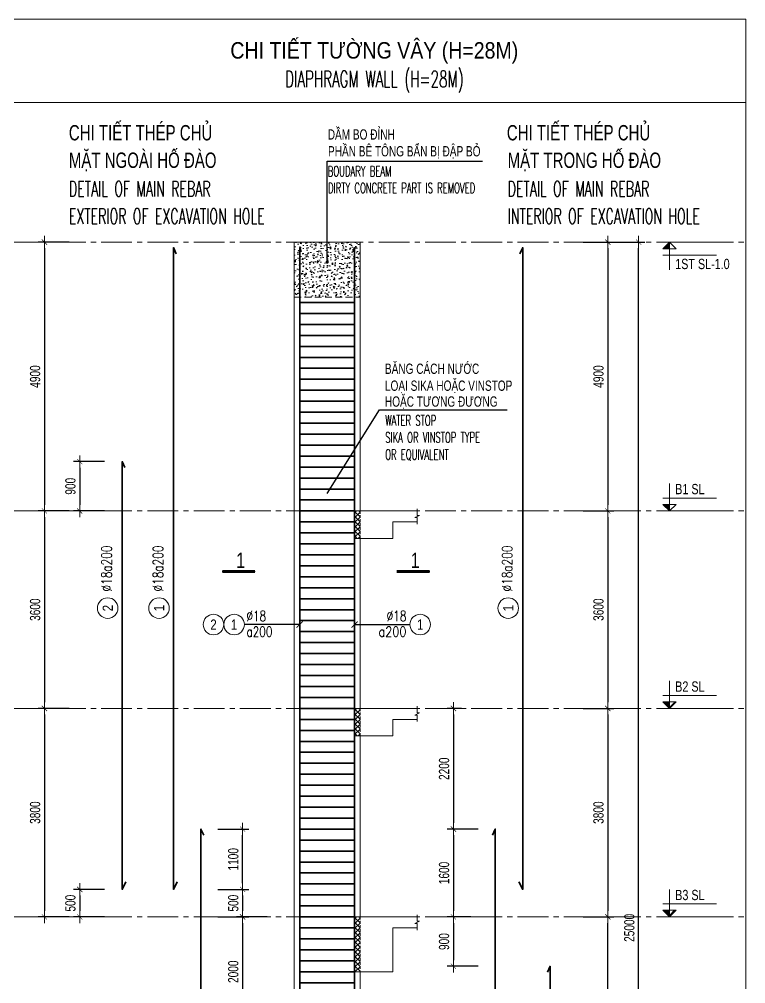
# Model space of a CAD drawing. Header units: millimetres. Extents: x -642477 to 1168880, y -27982 to 330379.
# Drawn here: x 806909 to 820156, y 86330 to 103911 of the extents above; entities that cross this region are included whole.
import ezdxf
from ezdxf.enums import TextEntityAlignment as Align

# ---------------------------------------------------------------- set-up
doc = ezdxf.new("R2010")
doc.units = ezdxf.units.MM
for name, pattern in [('CENTER2', [1.125, 0.75, -0.125, 0.125, -0.125]), ('HIDDEN', [0.375, 0.25, -0.125]), ('HIDDEN2', [4.762499999999999, 3.175, -1.5875])]:
    doc.linetypes.add(name, pattern=pattern)
doc.layers.get('0').update_dxf_attribs({"lineweight": 20})
doc.layers.get('Defpoints').update_dxf_attribs({"color": 151, "lineweight": 9})
for name, color, linetype, lineweight in [('NDC_S_ANNO', 7, 'Continuous', 20), ('NDC_S_AXIS', 5, 'CENTER2', 13), ('NDC_S_BREAK-LINE', 1, 'Continuous', 15), ('NDC_S_CONTINUOUS', 3, 'Continuous', 20), ('NDC_S_DIM', 1, 'Continuous', 15), ('NDC_S_ENG TITLE', 3, 'Continuous', 20), ('NDC_S_HATCH MATERIAL', 8, 'Continuous', 13), ('NDC_S_HIDDEN', 8, 'HIDDEN2', 13), ('NDC_S_LEADER', 1, 'Continuous', 15), ('NDC_S_LEVEL TEXT', 7, 'Continuous', 20), ('NDC_S_REBAR', 4, 'Continuous', 35), ('NDC_S_SYMBOL', 1, 'Continuous', 15), ('NDC_S_TEXT SYMBOL', 7, 'Continuous', 20), ('NDC_S_VN TEXT', 7, 'Continuous', 20), ('NDC_S_VN TITLE', 6, 'Continuous', 35)]:
    doc.layers.add(name, color=color, linetype=linetype, lineweight=lineweight)
doc.styles.add('ARIAL', font='arial.ttf', dxfattribs={"width": 0.8})
doc.styles.add('NDC_ANNO', font='', dxfattribs={"width": 0.8})
doc.styles.add('NDC_ARIAL', font='arial.ttf', dxfattribs={"width": 0.85})
doc.styles.add('NDC_DIM', font='', dxfattribs={"width": 0.75})
doc.styles.add('NDC_EN TXT', font='romans.shx', dxfattribs={"width": 0.8})
doc.styles.get('NDC_ANNO').set_extended_font_data('Dotum')
doc.styles.get('NDC_DIM').set_extended_font_data('Dotum')
doc.dimstyles.new('NDC_dim_25', dxfattribs={"dimscale": 25, "dimtxt": 2.2, "dimasz": 1.5, "dimexe": 1.5, "dimexo": 2.5, "dimgap": 1, "dimtad": 1, "dimdec": 0, "dimzin": 0, "dimdsep": 46, "dimtxsty": 'NDC_DIM', "dimblk": 'DIMMARK', "dimcen": 0.09, "dimdle": 1.2, "dimclrd": 1, "dimclre": 1, "dimclrt": 3, "dimadec": 0, "dimazin": 0, "dimtfac": 1, "dimtdec": 0, "dimtix": 1, "dimtofl": 0, "dimtmove": 0, "dimatfit": 3, "dimfxl": 6, "dimfxlon": 1, "dimtolj": 1, "dimtzin": 0, "dimarcsym": 0})
doc.dimstyles.new('NDC_dim_75', dxfattribs={"dimscale": 75, "dimtxt": 2.5, "dimasz": 1.5, "dimexe": 1.5, "dimexo": 2.5, "dimgap": 1, "dimtad": 1, "dimdec": 0, "dimzin": 0, "dimdsep": 46, "dimtxsty": 'NDC_DIM', "dimblk": 'DIMMARK', "dimcen": 0.09, "dimdle": 1.2, "dimclrd": 1, "dimclre": 1, "dimclrt": 3, "dimadec": 0, "dimazin": 0, "dimtfac": 1, "dimtdec": 0, "dimtix": 1, "dimtofl": 0, "dimtmove": 0, "dimatfit": 3, "dimfxl": 6, "dimfxlon": 1, "dimtolj": 1, "dimtzin": 0, "dimarcsym": 0})

# ---------------------------------------------------------------- blocks, each defined once
blk = doc.blocks.new('DIMMARK')
at = {"layer": 'NDC_S_DIM', "color": 1}
blk.add_line((-1.5, 0), (1, 0), dxfattribs=at)
at = {"layer": 'NDC_S_DIM', "color": 2, "const_width": 0.1}
blk.add_lwpolyline([(-0.4242640687119285, -0.4242640687119285), (0.4242640687119285, 0.4242640687119285)], dxfattribs=at)
blk = doc.blocks.new('*U191')
at = {"layer": 'NDC_S_ANNO', "color": 0, "linetype": 'ByBlock', "lineweight": -2}
blk.add_line((-4.357142640116527, 0.002997111644365447), (1.000000217026004, 0.002999782974066001), dxfattribs=at)
at = {"layer": 'NDC_S_ANNO', "ltscale": 0.005, "const_width": 0.5}
blk.add_lwpolyline([(1.000000217026004, 0.002999782974066001), (-4.357142640116527, 0.002997111644365447)], dxfattribs=at)
at = {"layer": 'NDC_S_TEXT SYMBOL', "linetype": 'ByBlock', "lineweight": -2, "style": 'NDC_ANNO', "width": 0.8}
blk.add_attdef('DETAIL', text='', height=2.5, dxfattribs=at).set_placement((-0.635006858396082, 1.824862175366434), align=Align.MIDDLE_RIGHT)
blk = doc.blocks.new('*U2856')
at = {"layer": 'NDC_S_REBAR', "ltscale": 80}
blk.add_line((-500, 0), (500, 0), dxfattribs=at)
blk = doc.blocks.new('*U2857')
at = {"layer": 'NDC_S_DIM', "color": 0, "linetype": 'ByBlock', "lineweight": -2, "transparency": 16777216}
for p in [(7.59281015471359e-13, 12400), (7.470345474798854e-13, 12200), (7.347880794884119e-13, 12000), (7.225416114969384e-13, 11800), (7.102951435054649e-13, 11600), (6.980486755139914e-13, 11400), (6.858022075225178e-13, 11200), (6.735557395310442e-13, 11000), (6.613092715395707e-13, 10800), (6.490628035480972e-13, 10600), (6.368163355566237e-13, 10400), (6.245698675651502e-13, 10200), (6.123233995736766e-13, 10000), (6.00076931582203e-13, 9800), (5.878304635907295e-13, 9600), (5.75583995599256e-13, 9400), (5.633375276077825e-13, 9200), (5.51091059616309e-13, 9000), (5.388445916248355e-13, 8800), (5.265981236333618e-13, 8600), (5.143516556418883e-13, 8400), (5.021051876504148e-13, 8200), (4.898587196589413e-13, 8000), (4.776122516674678e-13, 7800), (4.653657836759942e-13, 7600), (4.531193156845207e-13, 7400), (4.408728476930471e-13, 7200), (4.286263797015736e-13, 7000), (4.163799117101001e-13, 6800), (4.041334437186265e-13, 6600), (3.91886975727153e-13, 6400), (3.796405077356795e-13, 6200), (3.673940397442059e-13, 6000), (3.551475717527324e-13, 5800), (3.429011037612589e-13, 5600), (3.306546357697854e-13, 5400), (3.184081677783118e-13, 5200), (3.061616997868383e-13, 5000), (2.939152317953648e-13, 4800), (2.816687638038912e-13, 4600), (2.694222958124177e-13, 4400), (2.571758278209442e-13, 4200), (2.449293598294706e-13, 4000), (2.326828918379971e-13, 3800), (2.204364238465236e-13, 3600), (2.081899558550501e-13, 3400), (1.959434878635765e-13, 3200), (1.83697019872103e-13, 3000), (1.714505518806295e-13, 2800), (1.592040838891559e-13, 2600), (1.469576158976824e-13, 2400), (1.347111479062089e-13, 2200), (1.224646799147353e-13, 2000), (1.102182119232618e-13, 1800), (9.797174393178826e-14, 1600), (8.572527594031473e-14, 1400), (7.347880794884119e-14, 1200), (6.123233995736766e-14, 1000), (4.898587196589413e-14, 800), (3.673940397442059e-14, 600), (2.449293598294706e-14, 400), (1.224646799147353e-14, 200), (0, 0)]:
    blk.add_blockref('*U2856', p, dxfattribs=at)
blk = doc.blocks.new('*D2864')
at = {"layer": 'Defpoints', "color": 0, "ltscale": 100, "transparency": 16777216}
for p in [(814235.3617356586, 99848.07378612657), (814235.3617356586, 94948.07378612654), (817640.8862308235, 94948.07378612654)]:
    blk.add_point(p, dxfattribs=at)
at = {"layer": 'NDC_S_DIM', "color": 1, "lineweight": -2, "ltscale": 100, "transparency": 16777216}
for p, q in [((817190.8862308235, 99848.07378612657), (817753.3862308235, 99848.07378612657)), ((817640.8862308235, 99735.57378612657), (817640.8862308235, 95060.57378612654)), ((817190.8862308235, 94948.07378612654), (817753.3862308235, 94948.07378612654))]:
    blk.add_line(p, q, dxfattribs=at)
at = {"layer": 'NDC_S_DIM', "color": 1, "lineweight": -2, "ltscale": 100, "transparency": 16777216, "xscale": 112.5, "yscale": 112.5, "zscale": 112.5}
for p, rotation in [((817640.8862308235, 99848.07378612657), 90), ((817640.8862308235, 94948.07378612654), 270)]:
    blk.add_blockref('DIMMARK', p, dxfattribs=dict(at, rotation=rotation))
at = {"layer": 'NDC_S_DIM', "color": 3, "ltscale": 100, "transparency": 16777216, "insert": (817472.0090259386, 97398.07378612632), "char_height": 187.5, "attachment_point": 5, "rotation": 90, "style": 'NDC_DIM'}
blk.add_mtext('\\A1;4900', dxfattribs=at)
blk = doc.blocks.new('*D2865')
at = {"layer": 'Defpoints', "color": 0, "ltscale": 100, "transparency": 16777216}
for p in [(814235.3617356586, 94948.07378612654), (814235.3617356586, 91348.07378612654), (817640.8862308235, 91348.07378612654)]:
    blk.add_point(p, dxfattribs=at)
at = {"layer": 'NDC_S_DIM', "color": 1, "lineweight": -2, "ltscale": 100, "transparency": 16777216}
for p, q in [((817190.8862308235, 94948.07378612654), (817753.3862308235, 94948.07378612654)), ((817640.8862308235, 94835.57378612654), (817640.8862308235, 91460.57378612654)), ((817190.8862308235, 91348.07378612654), (817753.3862308235, 91348.07378612654))]:
    blk.add_line(p, q, dxfattribs=at)
at = {"layer": 'NDC_S_DIM', "color": 1, "lineweight": -2, "ltscale": 100, "transparency": 16777216, "xscale": 112.5, "yscale": 112.5, "zscale": 112.5}
for p, rotation in [((817640.8862308235, 94948.07378612654), 90), ((817640.8862308235, 91348.07378612654), 270)]:
    blk.add_blockref('DIMMARK', p, dxfattribs=dict(at, rotation=rotation))
at = {"layer": 'NDC_S_DIM', "color": 3, "ltscale": 100, "transparency": 16777216, "insert": (817472.0090259386, 93148.0737861263), "char_height": 187.5, "attachment_point": 5, "rotation": 90, "style": 'NDC_DIM'}
blk.add_mtext('\\A1;3600', dxfattribs=at)
blk = doc.blocks.new('*D2866')
at = {"layer": 'Defpoints', "color": 0, "ltscale": 100, "transparency": 16777216}
for p in [(814235.3617356586, 91348.07378612654), (814235.3617356586, 87548.07378612654), (817640.8862308235, 87548.07378612654)]:
    blk.add_point(p, dxfattribs=at)
at = {"layer": 'NDC_S_DIM', "color": 1, "lineweight": -2, "ltscale": 100, "transparency": 16777216}
for p, q in [((817190.8862308235, 91348.07378612654), (817753.3862308235, 91348.07378612654)), ((817640.8862308235, 91235.57378612654), (817640.8862308235, 87660.57378612654)), ((817190.8862308235, 87548.07378612654), (817753.3862308235, 87548.07378612654))]:
    blk.add_line(p, q, dxfattribs=at)
at = {"layer": 'NDC_S_DIM', "color": 1, "lineweight": -2, "ltscale": 100, "transparency": 16777216, "xscale": 112.5, "yscale": 112.5, "zscale": 112.5}
for p, rotation in [((817640.8862308235, 91348.07378612654), 90), ((817640.8862308235, 87548.07378612654), 270)]:
    blk.add_blockref('DIMMARK', p, dxfattribs=dict(at, rotation=rotation))
at = {"layer": 'NDC_S_DIM', "color": 3, "ltscale": 100, "transparency": 16777216, "insert": (817472.0090259386, 89448.0737861263), "char_height": 187.5, "attachment_point": 5, "rotation": 90, "style": 'NDC_DIM'}
blk.add_mtext('\\A1;3800', dxfattribs=at)
blk = doc.blocks.new('*D2867')
at = {"layer": 'Defpoints', "color": 0, "ltscale": 100, "transparency": 16777216}
for p in [(814235.3617356586, 99848.07378612657), (818203.3862308235, 99848.07378612657), (814235.3617356586, 74848.07378612654)]:
    blk.add_point(p, dxfattribs=at)
at = {"layer": 'NDC_S_DIM', "color": 1, "lineweight": -2, "ltscale": 100, "transparency": 16777216}
for p, q in [((817753.3862308235, 99848.07378612657), (818315.8862308235, 99848.07378612657)), ((818203.3862308235, 74960.57378612654), (818203.3862308235, 99735.57378612657)), ((817753.3862308235, 74848.07378612654), (818315.8862308235, 74848.07378612654))]:
    blk.add_line(p, q, dxfattribs=at)
at = {"layer": 'NDC_S_DIM', "color": 1, "lineweight": -2, "ltscale": 100, "transparency": 16777216, "xscale": 112.5, "yscale": 112.5, "zscale": 112.5}
for p, rotation in [((818203.3862308235, 99848.07378612657), 90), ((818203.3862308235, 74848.07378612654), 270)]:
    blk.add_blockref('DIMMARK', p, dxfattribs=dict(at, rotation=rotation))
at = {"layer": 'NDC_S_DIM', "color": 3, "ltscale": 100, "transparency": 16777216, "insert": (818034.5090259386, 87348.07378612632), "char_height": 187.5, "attachment_point": 5, "rotation": 90, "style": 'NDC_DIM'}
blk.add_mtext('\\A1;25000', dxfattribs=at)
blk = doc.blocks.new('kata_block_CT')
at = {"layer": 'NDC_S_ANNO'}
blk.add_hatch(color=3, dxfattribs=at).paths.add_polyline_path([(0, 1.596954857557648), (-1.612010908633238, 1.596954857557648), (0, 0)])
at = {"layer": 'NDC_S_ANNO', "ltscale": 50}
h = blk.add_hatch(dxfattribs=at)
h.set_pattern_fill('ANSI31', color=256, scale=1.406250541793835, style=0)
h.set_pattern_definition([(45.00000000000001, (0, 5.456968210637569e-12), (-3.157122508925224, 3.157122508925225), [])])
h.paths.add_polyline_path([(0, 1.596954857557648), (0, 0), (1.612010908924276, 1.596954857557648)])
for p, q in [((-1.592704896858777, 3.140833880479477), (11.46947077315417, 3.140833880479477)), ((11.56125648126181, 5.456968210637569e-12), (-1.63869572513795, 5.456968210637569e-12))]:
    blk.add_line(p, q, dxfattribs=at)
for points in [[(0, 6.69495074864426), (0, 0)], [(0, 0), (-1.612010908924276, 1.596954857557648), (0, 1.596954857557648)], [(0, 0), (1.612010908924276, 1.596954857557648), (0, 1.596954857557648)]]:
    blk.add_lwpolyline(points, dxfattribs=at)
at = {"layer": 'NDC_S_ANNO', "color": 8, "ltscale": 50}
blk.add_lwpolyline([(0, 0), (-1.612010908633238, 1.596954857557648), (0, 1.596954857557648)], dxfattribs=at)
at = {"layer": 'NDC_S_TEXT SYMBOL', "color": 3, "style": 'NDC_ANNO', "width": 0.8}
blk.add_attdef('CT', (1.409564409346785, 4.068271311703938), '', height=2.5, dxfattribs=at)
blk = doc.blocks.new('*D2868')
at = {"layer": 'Defpoints', "color": 0, "ltscale": 100, "transparency": 16777216}
for p in [(814235.3617356586, 87548.0737861266), (817640.8862308235, 87548.0737861266), (814235.3617356586, 74848.0737861266)]:
    blk.add_point(p, dxfattribs=at)
at = {"layer": 'NDC_S_DIM', "color": 1, "lineweight": -2, "ltscale": 100, "transparency": 16777216}
for p, q in [((817190.8862308235, 87548.0737861266), (817753.3862308235, 87548.0737861266)), ((817640.8862308235, 74960.5737861266), (817640.8862308235, 87435.5737861266)), ((817190.8862308235, 74848.0737861266), (817753.3862308235, 74848.0737861266))]:
    blk.add_line(p, q, dxfattribs=at)
at = {"layer": 'NDC_S_DIM', "color": 1, "lineweight": -2, "ltscale": 100, "transparency": 16777216, "xscale": 112.5, "yscale": 112.5, "zscale": 112.5}
for p, rotation in [((817640.8862308235, 87548.0737861266), 90), ((817640.8862308235, 74848.0737861266), 270)]:
    blk.add_blockref('DIMMARK', p, dxfattribs=dict(at, rotation=rotation))
at = {"layer": 'NDC_S_DIM', "color": 3, "ltscale": 100, "transparency": 16777216, "insert": (817472.0090259386, 81198.07378612636), "char_height": 187.5, "attachment_point": 5, "rotation": 90, "style": 'NDC_DIM'}
blk.add_mtext('\\A1;12700', dxfattribs=at)
blk = doc.blocks.new('*D2869')
at = {"layer": 'Defpoints', "color": 0, "ltscale": 100, "transparency": 16777216}
for p in [(808281.2337683033, 99848.07378612651), (807367.1097547904, 94948.07378612654), (808281.2337683033, 94948.07378612654)]:
    blk.add_point(p, dxfattribs=at)
at = {"layer": 'NDC_S_DIM', "color": 1, "lineweight": -2, "ltscale": 100, "transparency": 16777216}
for p, q in [((807817.1097547904, 99848.07378612651), (807254.6097547904, 99848.07378612651)), ((807367.1097547904, 99735.57378612651), (807367.1097547904, 95060.57378612654)), ((807817.1097547904, 94948.07378612654), (807254.6097547904, 94948.07378612654))]:
    blk.add_line(p, q, dxfattribs=at)
at = {"layer": 'NDC_S_DIM', "color": 1, "lineweight": -2, "ltscale": 100, "transparency": 16777216, "xscale": 112.5, "yscale": 112.5, "zscale": 112.5}
for p, rotation in [((807367.1097547904, 99848.07378612651), 90), ((807367.1097547904, 94948.07378612654), 270)]:
    blk.add_blockref('DIMMARK', p, dxfattribs=dict(at, rotation=rotation))
at = {"layer": 'NDC_S_DIM', "color": 3, "ltscale": 100, "transparency": 16777216, "insert": (807198.2325499055, 97398.07378612629), "char_height": 187.5, "attachment_point": 5, "rotation": 90, "style": 'NDC_DIM'}
blk.add_mtext('\\A1;4900', dxfattribs=at)
blk = doc.blocks.new('*D2870')
at = {"layer": 'Defpoints', "color": 0, "ltscale": 100, "transparency": 16777216}
for p in [(808281.2337683033, 94948.07378612654), (807367.1097547904, 91348.07378612654), (808281.2337683033, 91348.07378612654)]:
    blk.add_point(p, dxfattribs=at)
at = {"layer": 'NDC_S_DIM', "color": 1, "lineweight": -2, "ltscale": 100, "transparency": 16777216}
for p, q in [((807817.1097547904, 94948.07378612654), (807254.6097547904, 94948.07378612654)), ((807367.1097547904, 94835.57378612654), (807367.1097547904, 91460.57378612654)), ((807817.1097547904, 91348.07378612654), (807254.6097547904, 91348.07378612654))]:
    blk.add_line(p, q, dxfattribs=at)
at = {"layer": 'NDC_S_DIM', "color": 1, "lineweight": -2, "ltscale": 100, "transparency": 16777216, "xscale": 112.5, "yscale": 112.5, "zscale": 112.5}
for p, rotation in [((807367.1097547904, 94948.07378612654), 90), ((807367.1097547904, 91348.07378612654), 270)]:
    blk.add_blockref('DIMMARK', p, dxfattribs=dict(at, rotation=rotation))
at = {"layer": 'NDC_S_DIM', "color": 3, "ltscale": 100, "transparency": 16777216, "insert": (807198.2325499055, 93148.0737861263), "char_height": 187.5, "attachment_point": 5, "rotation": 90, "style": 'NDC_DIM'}
blk.add_mtext('\\A1;3600', dxfattribs=at)
blk = doc.blocks.new('*D2871')
at = {"layer": 'Defpoints', "color": 0, "ltscale": 100, "transparency": 16777216}
for p in [(808281.2337683033, 91348.07378612654), (807367.1097547904, 87548.07378612654), (808281.2337683033, 87548.07378612654)]:
    blk.add_point(p, dxfattribs=at)
at = {"layer": 'NDC_S_DIM', "color": 1, "lineweight": -2, "ltscale": 100, "transparency": 16777216}
for p, q in [((807817.1097547904, 91348.07378612654), (807254.6097547904, 91348.07378612654)), ((807367.1097547904, 91235.57378612654), (807367.1097547904, 87660.57378612654)), ((807817.1097547904, 87548.07378612654), (807254.6097547904, 87548.07378612654))]:
    blk.add_line(p, q, dxfattribs=at)
at = {"layer": 'NDC_S_DIM', "color": 1, "lineweight": -2, "ltscale": 100, "transparency": 16777216, "xscale": 112.5, "yscale": 112.5, "zscale": 112.5}
for p, rotation in [((807367.1097547904, 91348.07378612654), 90), ((807367.1097547904, 87548.07378612654), 270)]:
    blk.add_blockref('DIMMARK', p, dxfattribs=dict(at, rotation=rotation))
at = {"layer": 'NDC_S_DIM', "color": 3, "ltscale": 100, "transparency": 16777216, "insert": (807198.2325499055, 89448.0737861263), "char_height": 187.5, "attachment_point": 5, "rotation": 90, "style": 'NDC_DIM'}
blk.add_mtext('\\A1;3800', dxfattribs=at)
blk = doc.blocks.new('*U367')
blk.add_circle((-2.5, 0), 2.5)
at = {"layer": 'NDC_S_VN TEXT', "color": 3, "style": 'NDC_EN TXT', "width": 0.75}
for tag, p in [('DK1', (0.5, 0.8455043070534884)), ('KC1', (0.5, -2.972544307831413))]:
    blk.add_attdef(tag, p, '', height=2.5, dxfattribs=at)
at = {"layer": 'NDC_S_VN TEXT', "color": 7, "style": 'ARIAL', "width": 0.8}
blk.add_attdef('SH2', text='', height=2.5, dxfattribs=at).set_placement((-2.5, 0), align=Align.MIDDLE)
blk = doc.blocks.new('*D2872')
at = {"layer": 'Defpoints', "color": 0, "ltscale": 100, "transparency": 16777216}
for p in [(809721.8430802486, 89148.07378612654), (810980.6303122918, 89148.07378612654), (809721.8430802486, 88048.07378612654)]:
    blk.add_point(p, dxfattribs=at)
at = {"layer": 'NDC_S_DIM', "color": 1, "lineweight": -2, "ltscale": 100, "transparency": 16777216}
for p, q in [((810530.6303122918, 89148.07378612654), (811093.1303122918, 89148.07378612654)), ((810980.6303122918, 88160.57378612654), (810980.6303122918, 89035.57378612654)), ((810530.6303122918, 88048.07378612654), (811093.1303122918, 88048.07378612654))]:
    blk.add_line(p, q, dxfattribs=at)
at = {"layer": 'NDC_S_DIM', "color": 1, "lineweight": -2, "ltscale": 100, "transparency": 16777216, "xscale": 112.5, "yscale": 112.5, "zscale": 112.5}
for p, rotation in [((810980.6303122918, 89148.07378612654), 90), ((810980.6303122918, 88048.07378612654), 270)]:
    blk.add_blockref('DIMMARK', p, dxfattribs=dict(at, rotation=rotation))
at = {"layer": 'NDC_S_DIM', "color": 3, "ltscale": 100, "transparency": 16777216, "insert": (810811.7531074069, 88598.0737861263), "char_height": 187.5, "attachment_point": 5, "rotation": 90, "style": 'NDC_DIM'}
blk.add_mtext('\\A1;1100', dxfattribs=at)
blk = doc.blocks.new('*D2874')
at = {"layer": 'Defpoints', "color": 0, "ltscale": 100, "transparency": 16777216}
for p in [(809721.8430802486, 88048.07378612654), (809721.8430802486, 87548.07378612654), (810980.6303122918, 87548.07378612654)]:
    blk.add_point(p, dxfattribs=at)
at = {"layer": 'NDC_S_DIM', "color": 1, "lineweight": -2, "ltscale": 100, "transparency": 16777216}
for p, q in [((810530.6303122918, 88048.07378612654), (811093.1303122918, 88048.07378612654)), ((810980.6303122918, 87935.57378612654), (810980.6303122918, 87660.57378612654)), ((810530.6303122918, 87548.07378612654), (811093.1303122918, 87548.07378612654))]:
    blk.add_line(p, q, dxfattribs=at)
at = {"layer": 'NDC_S_DIM', "color": 1, "lineweight": -2, "ltscale": 100, "transparency": 16777216, "xscale": 112.5, "yscale": 112.5, "zscale": 112.5}
for p, rotation in [((810980.6303122918, 88048.07378612654), 90), ((810980.6303122918, 87548.07378612654), 270)]:
    blk.add_blockref('DIMMARK', p, dxfattribs=dict(at, rotation=rotation))
at = {"layer": 'NDC_S_DIM', "color": 3, "ltscale": 100, "transparency": 16777216, "insert": (810811.7531074069, 87798.0737861263), "char_height": 187.5, "attachment_point": 5, "rotation": 90, "style": 'NDC_DIM'}
blk.add_mtext('\\A1;500', dxfattribs=at)
blk = doc.blocks.new('*U366')
blk.add_circle((2.5, 0), 2.5)
at = {"layer": 'NDC_S_VN TEXT', "color": 3, "style": 'NDC_EN TXT'}
for tag, width, p in [('DK2', 0.75, (-0.85, 0.8455043070534884)), ('KC2', 0.8, (-0.85, -2.972544307831413))]:
    blk.add_attdef(tag, text='', height=2.5, dxfattribs=dict(at, width=width)).set_placement(p, align=Align.RIGHT)
at = {"layer": 'NDC_S_VN TEXT', "color": 7, "style": 'ARIAL', "width": 0.8}
blk.add_attdef('SH3', text='', height=2.5, dxfattribs=at).set_placement((2.5, 0), align=Align.MIDDLE)
blk = doc.blocks.new('*D2860')
at = {"layer": 'Defpoints', "color": 0, "ltscale": 100, "transparency": 16777216}
for p in [(808785.4551488833, 88048.07378612654), (808010.698990668, 87548.07378612654), (808785.4551488833, 87548.07378612654)]:
    blk.add_point(p, dxfattribs=at)
at = {"layer": 'NDC_S_DIM', "color": 1, "lineweight": -2, "ltscale": 100, "transparency": 16777216}
for p, q in [((808460.698990668, 88048.07378612654), (807898.198990668, 88048.07378612654)), ((808010.698990668, 87935.57378612654), (808010.698990668, 87660.57378612654)), ((808460.698990668, 87548.07378612654), (807898.198990668, 87548.07378612654))]:
    blk.add_line(p, q, dxfattribs=at)
at = {"layer": 'NDC_S_DIM', "color": 1, "lineweight": -2, "ltscale": 100, "transparency": 16777216, "xscale": 112.5, "yscale": 112.5, "zscale": 112.5}
for p, rotation in [((808010.698990668, 88048.07378612654), 90), ((808010.698990668, 87548.07378612654), 270)]:
    blk.add_blockref('DIMMARK', p, dxfattribs=dict(at, rotation=rotation))
at = {"layer": 'NDC_S_DIM', "color": 3, "ltscale": 100, "transparency": 16777216, "insert": (807841.8217857832, 87798.0737861263), "char_height": 187.5, "attachment_point": 5, "rotation": 90, "style": 'NDC_DIM'}
blk.add_mtext('\\A1;500', dxfattribs=at)
blk = doc.blocks.new('*D2861')
at = {"layer": 'Defpoints', "color": 0, "ltscale": 100, "transparency": 16777216}
for p in [(808785.4551488833, 95848.07378612654), (808010.698990668, 94948.07378612654), (808785.4551488833, 94948.07378612654)]:
    blk.add_point(p, dxfattribs=at)
at = {"layer": 'NDC_S_DIM', "color": 1, "lineweight": -2, "ltscale": 100, "transparency": 16777216}
for p, q in [((808460.698990668, 95848.07378612654), (807898.198990668, 95848.07378612654)), ((808010.698990668, 95735.57378612654), (808010.698990668, 95060.57378612654)), ((808460.698990668, 94948.07378612654), (807898.198990668, 94948.07378612654))]:
    blk.add_line(p, q, dxfattribs=at)
at = {"layer": 'NDC_S_DIM', "color": 1, "lineweight": -2, "ltscale": 100, "transparency": 16777216, "xscale": 112.5, "yscale": 112.5, "zscale": 112.5}
for p, rotation in [((808010.698990668, 95848.07378612654), 90), ((808010.698990668, 94948.07378612654), 270)]:
    blk.add_blockref('DIMMARK', p, dxfattribs=dict(at, rotation=rotation))
at = {"layer": 'NDC_S_DIM', "color": 3, "ltscale": 100, "transparency": 16777216, "insert": (807841.8217857832, 95398.0737861263), "char_height": 187.5, "attachment_point": 5, "rotation": 90, "style": 'NDC_DIM'}
blk.add_mtext('\\A1;900', dxfattribs=at)
blk = doc.blocks.new('*D2862')
at = {"layer": 'Defpoints', "color": 0, "ltscale": 100, "transparency": 16777216}
for p in [(815162.9201908329, 91348.0737861266), (814824.9654937302, 89148.07378612654), (815589.5942752085, 89148.07378612654)]:
    blk.add_point(p, dxfattribs=at)
at = {"layer": 'NDC_S_DIM', "color": 1, "lineweight": -2, "ltscale": 100, "transparency": 16777216}
for p, q in [((814975.4201908329, 91348.0737861266), (814712.4654937302, 91348.0737861266)), ((814824.9654937302, 91235.5737861266), (814824.9654937302, 89260.57378612654)), ((815274.9654937302, 89148.07378612654), (814712.4654937302, 89148.07378612654))]:
    blk.add_line(p, q, dxfattribs=at)
at = {"layer": 'NDC_S_DIM', "color": 1, "lineweight": -2, "ltscale": 100, "transparency": 16777216, "xscale": 112.5, "yscale": 112.5, "zscale": 112.5}
for p, rotation in [((814824.9654937302, 91348.0737861266), 90), ((814824.9654937302, 89148.07378612654), 270)]:
    blk.add_blockref('DIMMARK', p, dxfattribs=dict(at, rotation=rotation))
at = {"layer": 'NDC_S_DIM', "color": 3, "ltscale": 100, "transparency": 16777216, "insert": (814656.0882888453, 90248.07378612633), "char_height": 187.5, "attachment_point": 5, "rotation": 90, "style": 'NDC_DIM'}
blk.add_mtext('\\A1;2200', dxfattribs=at)
blk = doc.blocks.new('*D2863')
at = {"layer": 'Defpoints', "color": 0, "ltscale": 100, "transparency": 16777216}
for p in [(815589.5942752085, 89148.07378612654), (814824.9654937302, 87548.07378612654), (815331.9262900663, 87548.07378612654)]:
    blk.add_point(p, dxfattribs=at)
at = {"layer": 'NDC_S_DIM', "color": 1, "lineweight": -2, "ltscale": 100, "transparency": 16777216}
for p, q in [((815274.9654937302, 89148.07378612654), (814712.4654937302, 89148.07378612654)), ((814824.9654937302, 89035.57378612654), (814824.9654937302, 87660.57378612654)), ((815144.4262900663, 87548.07378612654), (814712.4654937302, 87548.07378612654))]:
    blk.add_line(p, q, dxfattribs=at)
at = {"layer": 'NDC_S_DIM', "color": 1, "lineweight": -2, "ltscale": 100, "transparency": 16777216, "xscale": 112.5, "yscale": 112.5, "zscale": 112.5}
for p, rotation in [((814824.9654937302, 89148.07378612654), 90), ((814824.9654937302, 87548.07378612654), 270)]:
    blk.add_blockref('DIMMARK', p, dxfattribs=dict(at, rotation=rotation))
at = {"layer": 'NDC_S_DIM', "color": 3, "ltscale": 100, "transparency": 16777216, "insert": (814656.0882888453, 88348.0737861263), "char_height": 187.5, "attachment_point": 5, "rotation": 90, "style": 'NDC_DIM'}
blk.add_mtext('\\A1;1600', dxfattribs=at)
blk = doc.blocks.new('*D2858')
at = {"layer": 'Defpoints', "color": 0, "ltscale": 100, "transparency": 16777216}
for p in [(815331.9262900663, 87548.07378612654), (814824.9654937302, 86648.07378612654), (816589.5942752085, 86648.07378612654)]:
    blk.add_point(p, dxfattribs=at)
at = {"layer": 'NDC_S_DIM', "color": 1, "lineweight": -2, "ltscale": 100, "transparency": 16777216}
for p, q in [((815144.4262900663, 87548.07378612654), (814712.4654937302, 87548.07378612654)), ((814824.9654937302, 87435.57378612654), (814824.9654937302, 86760.57378612654)), ((815274.9654937302, 86648.07378612654), (814712.4654937302, 86648.07378612654))]:
    blk.add_line(p, q, dxfattribs=at)
at = {"layer": 'NDC_S_DIM', "color": 1, "lineweight": -2, "ltscale": 100, "transparency": 16777216, "xscale": 112.5, "yscale": 112.5, "zscale": 112.5}
for p, rotation in [((814824.9654937302, 87548.07378612654), 90), ((814824.9654937302, 86648.07378612654), 270)]:
    blk.add_blockref('DIMMARK', p, dxfattribs=dict(at, rotation=rotation))
at = {"layer": 'NDC_S_DIM', "color": 3, "ltscale": 100, "transparency": 16777216, "insert": (814656.0882888453, 87098.0737861263), "char_height": 187.5, "attachment_point": 5, "rotation": 90, "style": 'NDC_DIM'}
blk.add_mtext('\\A1;900', dxfattribs=at)
blk = doc.blocks.new('*D2875')
at = {"layer": 'Defpoints', "color": 0, "ltscale": 100, "transparency": 16777216}
for p in [(811755.3864705071, 87548.07378612654), (810980.6303122906, 85548.07378612654), (811750.9832515158, 85548.07378612654)]:
    blk.add_point(p, dxfattribs=at)
at = {"layer": 'NDC_S_DIM', "color": 1, "lineweight": -2, "ltscale": 100, "transparency": 16777216}
for p, q in [((811430.6303122906, 87548.07378612654), (810868.1303122906, 87548.07378612654)), ((810980.6303122906, 87435.57378612654), (810980.6303122906, 85660.57378612654)), ((811430.6303122906, 85548.07378612654), (810868.1303122906, 85548.07378612654))]:
    blk.add_line(p, q, dxfattribs=at)
at = {"layer": 'NDC_S_DIM', "color": 1, "lineweight": -2, "ltscale": 100, "transparency": 16777216, "xscale": 112.5, "yscale": 112.5, "zscale": 112.5}
for p, rotation in [((810980.6303122906, 87548.07378612654), 90), ((810980.6303122906, 85548.07378612654), 270)]:
    blk.add_blockref('DIMMARK', p, dxfattribs=dict(at, rotation=rotation))
at = {"layer": 'NDC_S_DIM', "color": 3, "ltscale": 100, "transparency": 16777216, "insert": (810811.7531074057, 86548.0737861263), "char_height": 187.5, "attachment_point": 5, "rotation": 90, "style": 'NDC_DIM'}
blk.add_mtext('\\A1;2000', dxfattribs=at)

msp = doc.modelspace()

# ---------------------------------------------------------------- hatches: boundary and pattern name
at = {"layer": 'NDC_S_HATCH MATERIAL', "ltscale": 100}
h = msp.add_hatch(dxfattribs=at)
h.set_pattern_fill('AR-CONC', color=256)
h.set_pattern_definition([(49.99999999999999, (931526.9744105559, 427166.7207528357), (182.184668996004, -15.93908553890309), [19.05, -209.55]), (355, (931526.9744105559, 427166.7207528357), (-35.24342142496934, 191.0568452390351), [15.24, -167.64058417]), (100.4514447, (931542.156417556, 427165.3924993356), (146.9412470903533, 175.1177519121951), [16.19000879999999, -178.0902445999999]), (46.18420000000002, (931526.9744105559, 427217.5207528356), (271.0790408921299, -42.04232793272715), [28.57499999999995, -314.3249999999991]), (96.63555760999992, (931549.5643105559, 427214.0172528356), (237.404134051503, 247.4261245977215), [24.28502314, -267.13560816]), (351.1841511700001, (931526.9744105559, 427217.5207528356), (237.404134064977, 247.4261245855326), [22.85996707, -251.45973192]), (21, (931552.374410556, 427204.8207528357), (151.6143912691325, -102.2651981870876), [19.05, -209.55]), (326.0000000000001, (931552.374410556, 427204.8207528357), (61.80202834764707, 184.1879661223193), [15.24, -167.64]), (71.45144499999999, (931565.008943156, 427196.2986529356), (213.4164192787161, 81.92276888590524), [16.1900088, -178.0899376]), (37.50000000000001, (931526.9744105559, 427166.7207528357), (3.088603250591817, 84.55503887315311), [0, -165.608, 0, -170.18, 0, -168.275]), (7.499999999999999, (931526.9744105559, 427166.7207528357), (66.81966251030575, 100.1805748181195), [0, -97.02799999999999, 0, -161.798, 0, -64.135]), (327.5, (931470.3324105559, 427166.7207528357), (135.5905951668714, -5.728743992673444), [0, -63.5, 0, -198.12, 0, -262.89]), (317.5, (931444.932410556, 427166.7207528357), (148.129181386018, 25.42649103333303), [0, -82.55, 0, -131.572, 0, -186.69])])
h.paths.add_polyline_path([(813122.8867379123, 99848.07378612651), (811922.8867379123, 99848.07378612651), (811922.8867379123, 98848.07378612651), (813122.8867379123, 98848.07378612651)])
at = {"layer": 'NDC_S_HATCH MATERIAL'}
h = msp.add_hatch(dxfattribs=at)
h.set_pattern_fill('ANSI37', color=256, scale=500)
h.set_pattern_definition([(45, (805744.5062897716, 7995.990177798376), (-44.19417382415922, 44.19417382415922), []), (135, (805744.5062897716, 7995.990177798376), (-44.19417382415922, -44.19417382415921), [])])
h.paths.add_polyline_path([(813122.8867379123, 94948.07378612651), (813022.8867379123, 94948.07378612651), (813022.8867379123, 94448.07378612651), (813122.8867379123, 94448.07378612651)])
h = msp.add_hatch(dxfattribs=at)
h.set_pattern_fill('ANSI37', color=256, scale=500)
h.set_pattern_definition([(45, (805744.5062897716, 4395.990177798376), (-44.19417382415922, 44.19417382415922), []), (135, (805744.5062897716, 4395.990177798376), (-44.19417382415922, -44.19417382415921), [])])
h.paths.add_polyline_path([(813122.8867379123, 91348.07378612651), (813022.8867379123, 91348.07378612651), (813022.8867379123, 90848.07378612651), (813122.8867379123, 90848.07378612651)])
h = msp.add_hatch(dxfattribs=at)
h.set_pattern_fill('ANSI37', color=256, scale=500)
h.set_pattern_definition([(45, (805744.5062897716, 595.990177798376), (-44.19417382415922, 44.19417382415922), []), (135, (805744.5062897716, 595.990177798376), (-44.19417382415922, -44.19417382415921), [])])
h.paths.add_polyline_path([(813122.8867379123, 87548.07378612651), (813022.8867379123, 87548.07378612651), (813022.8867379122, 86548.07378612651), (813122.8867379122, 86548.07378612651)])

# ---------------------------------------------------------------- linework, layer by layer
at = {"layer": 'NDC_S_AXIS', "ltscale": 750}
for p, q in [((806714.3130903862, 99848.07378612651), (820156.41038093, 99848.07378612651)), ((806714.3130903862, 94948.07378612651), (820156.41038093, 94948.07378612651)), ((806714.3130903862, 91348.07378612651), (820156.41038093, 91348.07378612651)), ((806714.3130903862, 87548.07378612651), (820156.41038093, 87548.07378612651))]:
    msp.add_line(p, q, dxfattribs=at)
at = {"layer": 'NDC_S_BREAK-LINE'}
for points in [[(814165.2134763718, 94708.07378612651), (814165.2134763718, 94828.07378612651), (814125.2134763718, 94828.07378612651), (814205.2134763718, 94868.07378612651), (814165.2134763718, 94868.07378612651), (814165.2134763718, 94988.07378612651)], [(814165.2134763718, 91108.07378612651), (814165.2134763718, 91228.07378612651), (814125.2134763718, 91228.07378612651), (814205.2134763718, 91268.07378612651), (814165.2134763718, 91268.07378612651), (814165.2134763718, 91388.07378612651)], [(814165.2134763718, 87308.07378612651), (814165.2134763718, 87428.07378612651), (814125.2134763718, 87428.07378612651), (814205.2134763718, 87468.07378612651), (814165.2134763718, 87468.07378612651), (814165.2134763718, 87588.07378612651)]]:
    msp.add_lwpolyline(points, dxfattribs=at)
at = {"layer": 'NDC_S_CONTINUOUS', "ltscale": 100}
for p, q in [((806714.3130903863, 103910.7892755513), (820156.4103809302, 103910.7892755513)), ((820156.4103809302, 103910.7892755513), (820156.4103809303, 63732.79332424475)), ((806714.3130903863, 102395.1439380646), (820156.4103809302, 102395.1439380648))]:
    msp.add_line(p, q, dxfattribs=at)
for points in [[(813122.8867379123, 86548.07378612651), (813122.8867379123, 74848.07378612651), (811922.8867379123, 74848.07378612651), (811922.8867379123, 99848.07378612651), (813122.8867379123, 99848.07378612651), (813122.8867379123, 94948.07378612651)], [(814165.2134763718, 94948.07378612651), (813022.8867379123, 94948.07378612651), (813022.8867379123, 94448.07378612651), (813722.8867379123, 94448.07378612651), (813722.8867379123, 94748.07378612651), (814165.2134763718, 94748.07378612651)], [(813122.8867379123, 94448.07378612651), (813122.8867379123, 91348.07378612651)], [(814165.2134763718, 91348.07378612651), (813022.8867379123, 91348.07378612651), (813022.8867379123, 90848.07378612651), (813722.8867379123, 90848.07378612651), (813722.8867379123, 91148.07378612651), (814165.2134763718, 91148.07378612651)], [(813122.8867379123, 90848.07378612651), (813122.8867379123, 87548.07378612651)], [(814165.2134763718, 87548.07378612651), (813022.8867379123, 87548.07378612651), (813022.8867379123, 86548.07378612651), (813722.8867379123, 86548.07378612651), (813722.8867379123, 87348.07378612651), (814165.2134763718, 87348.07378612651)]]:
    msp.add_lwpolyline(points, dxfattribs=at)
at = {"layer": 'NDC_S_DIM'}
for centre in [(808521.3158964195, 93177.11908911192), (809457.7038277845, 93177.11908911192), (815825.4550227445, 93177.11908911192), (810451.0146342275, 92876.73150669516)]:
    msp.add_circle(centre, 187.5, dxfattribs=at)
at = {"layer": 'NDC_S_HIDDEN', "linetype": 'HIDDEN', "ltscale": 500}
msp.add_line((811922.8867379123, 98848.07378612651), (813122.8867379123, 98848.07378612651), dxfattribs=at)
at = {"layer": 'NDC_S_HIDDEN', "linetype": 'HIDDEN', "ltscale": 200}
for p, q in [((813122.8867379123, 94948.07378612651), (813122.8867379123, 94448.07378612651)), ((813122.8867379123, 91348.07378612651), (813122.8867379123, 90848.07378612651)), ((813122.8867379123, 87548.07378612651), (813122.8867379123, 86548.07378612651))]:
    msp.add_line(p, q, dxfattribs=at)
at = {"layer": 'NDC_S_REBAR', "ltscale": 80}
for points in [[(809790.4115693123, 88188.98580501683), (809721.8430802481, 88048.07378612651), (809721.8430802481, 99748.07378612651), (809772.5650043177, 99638.12583983957)], [(812047.8867379123, 75023.07378612651), (812022.8867379123, 74948.07378612651), (812022.8867379123, 99748.07378612651), (812047.8867379123, 99673.07378612651)], [(812997.8867379123, 75023.07378612651), (813022.8867379123, 74948.07378612651), (813022.8867379123, 99748.07378612651), (812997.8867379123, 99673.07378612651)], [(816021.0257861436, 88188.98580501683), (816089.5942752081, 88048.07378612651), (816089.5942752081, 99748.07378612651), (816038.8723511383, 99638.12583983957)], [(808854.0236379473, 88188.98580501683), (808785.4551488828, 88048.07378612651), (808785.4551488828, 95848.07378612651), (808836.1770729526, 95738.12583983957)], [(810290.4115693123, 77588.98580501683), (810221.8430802481, 77448.07378612651), (810221.8430802481, 89148.07378612651), (810272.5650043177, 89038.12583983957)], [(815521.0257861436, 77588.98580501683), (815589.5942752081, 77448.07378612651), (815589.5942752081, 89148.07378612651), (815538.8723511383, 89038.12583983957)], [(816521.0257861436, 75088.98580501683), (816589.5942752081, 74948.07378612651), (816589.5942752081, 86648.07378612651), (816538.8723511383, 86538.12583983957)]]:
    msp.add_lwpolyline(points, dxfattribs=at)

# ---------------------------------------------------------------- block references
at = {"layer": 'NDC_S_DIM', "xscale": -1, "rotation": 180}
msp.add_blockref('*U2857', (812522.8867379123, 98748.07378612651), dxfattribs=at)
at = {"layer": 'NDC_S_DIM', "ltscale": 80, "xscale": 75, "yscale": 75, "zscale": 75}
for name, p, values in [('*U367', (811013.5146342275, 92876.73150669516), {'SH2': '1', 'DK1': '%%C18', 'KC1': 'a200'}), ('*U366', (814032.2588415969, 92876.73150669516), {'SH3': '1', 'DK2': '%%C18', 'KC2': 'a200'})]:
    msp.add_blockref(name, p, dxfattribs=at).add_auto_attribs(values)
at = {"layer": 'NDC_S_SYMBOL', "xscale": 112, "yscale": 112, "zscale": 112}
for p in [(811098.286217111, 93844.21952384664), (814280.9606013704, 93844.21982303559)]:
    msp.add_blockref('*U191', p, dxfattribs=at).add_auto_attribs({'DETAIL': '1'})
at = {"layer": 'NDC_S_VN TEXT'}
ref = msp.add_blockref('kata_block_CT', (818765.0001407174, 99848.0737861272), dxfattribs=dict(at, xscale=-75, yscale=75, zscale=75, rotation=180))
ref.add_attrib('CT', '1ST SL-1.0', (818870.7174714182, 99356.47107682671), dxfattribs={"layer": 'NDC_S_TEXT SYMBOL', "color": 3, "height": 187.5, "style": 'NDC_ANNO', "width": 0.8})
at = {"layer": 'NDC_S_VN TEXT', "xscale": 75, "yscale": 75, "zscale": 75}
for p, values in [((818765.0001407174, 94948.0737861261), {'CT': 'B1 SL'}), ((818765.0001407174, 91348.0737861261), {'CT': 'B2 SL'}), ((818765.0001407174, 87548.0737861261), {'CT': 'B3 SL'})]:
    msp.add_blockref('kata_block_CT', p, dxfattribs=at).add_auto_attribs(values)

# ---------------------------------------------------------------- texts
at = {"layer": 'NDC_S_ENG TITLE', "style": 'NDC_EN TXT', "width": 0.6}
msp.add_text('DIAPHRAGM WALL (H=28M)', height=300, dxfattribs=at).set_placement((813383.0212791904, 102802.3135720142), align=Align.MIDDLE)
for s, height, p in [('BOUDARY BEAM', 187.5, (812534.3945096255, 101140.7307366743)), ('DETAIL OF MAIN REBAR', 280, (807812.8182788957, 100822.0977137004)), ('DIRTY CONCRETE PART IS REMOVED', 187.5, (812539.143121865, 100835.1544860933)), ('DETAIL OF MAIN REBAR', 280, (815814.1957265834, 100822.0977137004)), ('EXTERIOR OF EXCAVATION HOLE', 280, (807812.8182788957, 100321.0912509603)), ('INTERIOR OF EXCAVATION HOLE', 280, (815814.1957265834, 100321.0912509603)), ('WATER STOP', 187.5, (813581.9735598924, 96598.12494600823)), ('SIKA OR VINSTOP TYPE', 187.5, (813581.9735598924, 96289.48467391104)), ('OR EQUIVALENT', 187.5, (813581.9735598924, 95976.02077779247))]:
    msp.add_text(s, height=height, dxfattribs=at).set_placement(p, align=Align.MIDDLE_LEFT)
at = {"layer": 'NDC_S_LEVEL TEXT', "style": 'NDC_ARIAL', "width": 0.7}
for s, height, p in [('CHI TIẾT THÉP CHỦ', 280, (807812.8182788957, 101842.7789362209)), ('CHI TIẾT THÉP CHỦ', 280, (815799.8546713755, 101842.7789362209)), ('DẦM BO ĐỈNH', 187.5, (812534.3945096254, 101811.1187986042)), ('PHẦN BÊ TÔNG BẨN BỊ ĐẬP BỎ', 187.5, (812539.1431218649, 101505.5425480232)), ('MẶT NGOÀI HỐ ĐÀO', 280, (807812.8182788957, 101341.7724734808)), ('MẶT TRONG HỐ ĐÀO', 280, (815814.1957265834, 101341.7724734808)), ('BĂNG CÁCH NƯỚC', 187.5, (813577.4476342149, 97540.26959633388)), ('LOẠI SIKA HOẶC VINSTOP', 187.5, (813577.4476342149, 97231.62932423668)), ('HOẶC TƯƠNG ĐƯƠNG', 187.5, (813577.4476342149, 96942.27803551199))]:
    msp.add_text(s, height=height, dxfattribs=at).set_placement(p, align=Align.MIDDLE_LEFT)
at = {"layer": 'NDC_S_VN TEXT', "color": 3, "style": 'NDC_EN TXT', "width": 0.75}
for p in [(808595.6884841778, 93479.51165142492), (809532.0764155431, 93479.51165142492), (815899.8276105031, 93479.51165142492)]:
    msp.add_text('%%C18a200', height=187.5, rotation=90, dxfattribs=at).set_placement(p)
at = {"layer": 'NDC_S_VN TEXT', "color": 7, "style": 'ARIAL', "width": 0.8}
for s, p in [('2', (808521.3158964195, 93177.11908911192)), ('1', (809457.7038277845, 93177.11908911192)), ('1', (815825.4550227445, 93177.11908911192))]:
    msp.add_text(s, height=187.5, rotation=90, dxfattribs=at).set_placement(p, align=Align.MIDDLE)
msp.add_text('2', height=187.5, dxfattribs=at).set_placement((810451.0146342275, 92876.73150669516), align=Align.MIDDLE)
at = {"layer": 'NDC_S_VN TITLE', "style": 'NDC_ARIAL', "width": 0.85}
msp.add_text('CHI TIẾT TƯỜNG VÂY (H=28M)', height=300, dxfattribs=at).set_placement((813383.0212791904, 103344.3107642892), align=Align.MIDDLE)

# ---------------------------------------------------------------- dimensions: what is measured, and where the dimension line sits
at = {"layer": 'NDC_S_DIM', "ltscale": 100}
for base, p1, p2, picture, middle in [((807367.1097547904, 94948.07378612654), (808281.2337683028, 99848.07378612645), (808281.2337683028, 94948.07378612651), '*D2869', (807198.2325499055, 97398.07378612629)), ((817640.8862308235, 94948.07378612654), (814235.3617356581, 99848.07378612651), (814235.3617356581, 94948.07378612651), '*D2864', (817472.0090259386, 97398.07378612632)), ((818203.3862308235, 99848.07378612657), (814235.3617356581, 74848.07378612651), (814235.3617356581, 99848.07378612651), '*D2867', (818034.5090259386, 87348.07378612632)), ((808010.698990668, 94948.07378612654), (808785.4551488828, 95848.07378612651), (808785.4551488828, 94948.07378612651), '*D2861', (807841.8217857832, 95398.0737861263)), ((807367.1097547904, 91348.07378612654), (808281.2337683028, 94948.07378612651), (808281.2337683028, 91348.07378612651), '*D2870', (807198.2325499055, 93148.0737861263)), ((817640.8862308235, 91348.07378612654), (814235.3617356581, 94948.07378612651), (814235.3617356581, 91348.07378612651), '*D2865', (817472.0090259386, 93148.0737861263)), ((807367.1097547904, 87548.07378612654), (808281.2337683028, 91348.07378612651), (808281.2337683028, 87548.07378612651), '*D2871', (807198.2325499055, 89448.0737861263)), ((817640.8862308235, 87548.07378612654), (814235.3617356581, 91348.07378612651), (814235.3617356581, 87548.07378612651), '*D2866', (817472.0090259386, 89448.0737861263)), ((814824.9654937302, 89148.07378612654), (815162.9201908325, 91348.07378612657), (815589.5942752081, 89148.07378612651), '*D2862', (814656.0882888453, 90248.07378612633)), ((810980.6303122918, 89148.07378612654), (809721.8430802481, 88048.07378612651), (809721.8430802481, 89148.07378612651), '*D2872', (810811.7531074069, 88598.0737861263)), ((808010.698990668, 87548.07378612654), (808785.4551488828, 88048.07378612651), (808785.4551488828, 87548.07378612651), '*D2860', (807841.8217857832, 87798.0737861263)), ((810980.6303122918, 87548.07378612654), (809721.8430802481, 88048.07378612651), (809721.8430802481, 87548.07378612651), '*D2874', (810811.7531074069, 87798.0737861263)), ((810980.6303122906, 85548.07378612654), (811755.3864705067, 87548.07378612651), (811750.9832515153, 85548.07378612651), '*D2875', (810811.7531074057, 86548.0737861263)), ((817640.8862308235, 87548.0737861266), (814235.3617356581, 74848.07378612657), (814235.3617356581, 87548.07378612657), '*D2868', (817472.0090259386, 81198.07378612636))]:
    dim = msp.add_linear_dim(base=base, p1=p1, p2=p2, angle=90, dimstyle='NDC_dim_75', dxfattribs=at)
    dim.commit()
    dim.dimension.update_dxf_attribs({"geometry": picture, "text_midpoint": middle})
for base, p1, p2, picture, middle in [((814824.9654937302, 87548.07378612654), (815589.5942752081, 89148.07378612651), (815331.9262900659, 87548.07378612651), '*D2863', (814656.0882888453, 88348.0737861263)), ((814824.9654937302, 86648.07378612654), (815331.9262900659, 87548.07378612651), (816589.5942752081, 86648.07378612651), '*D2858', (814656.0882888453, 87098.0737861263))]:
    dim = msp.add_linear_dim(base=base, p1=p1, p2=p2, angle=90, dimstyle='NDC_dim_75', override={"dimtmove": 1}, dxfattribs=at)
    dim.commit()
    dim.dimension.update_dxf_attribs({"geometry": picture, "text_midpoint": middle})

# ---------------------------------------------------------------- leaders
msp.add_leader([(812522.8867379124, 99483.56619010023), (812522.8867379124, 101326.6692040364), (815354.9499598332, 101326.6692040364)], dimstyle='NDC_dim_75', override={"dimasz": 3, "dimgap": 1, "dimtad": 0, "dimldrblk": 'DotSmall'}, dxfattribs=at)
at = {"layer": 'NDC_S_DIM', "ltscale": 80}
for points in [[(812022.8867379123, 92876.73150669516), (811013.5146342275, 92876.73150669516)], [(813022.8867379123, 92876.73150669516), (814032.2588415969, 92876.73150669516)]]:
    msp.add_leader(points, dimstyle='NDC_dim_75', override={"dimldrblk": 'ArchTick'}, dxfattribs=at)
at = {"layer": 'NDC_S_LEADER'}
msp.add_leader([(812522.8867379123, 95267.42222364586), (813480.0304481073, 96791.81044977336), (815804.5768062739, 96791.81044977336)], dimstyle='NDC_dim_25', override={"dimasz": 4.5}, dxfattribs=at)

doc.saveas('drawing.dxf')
